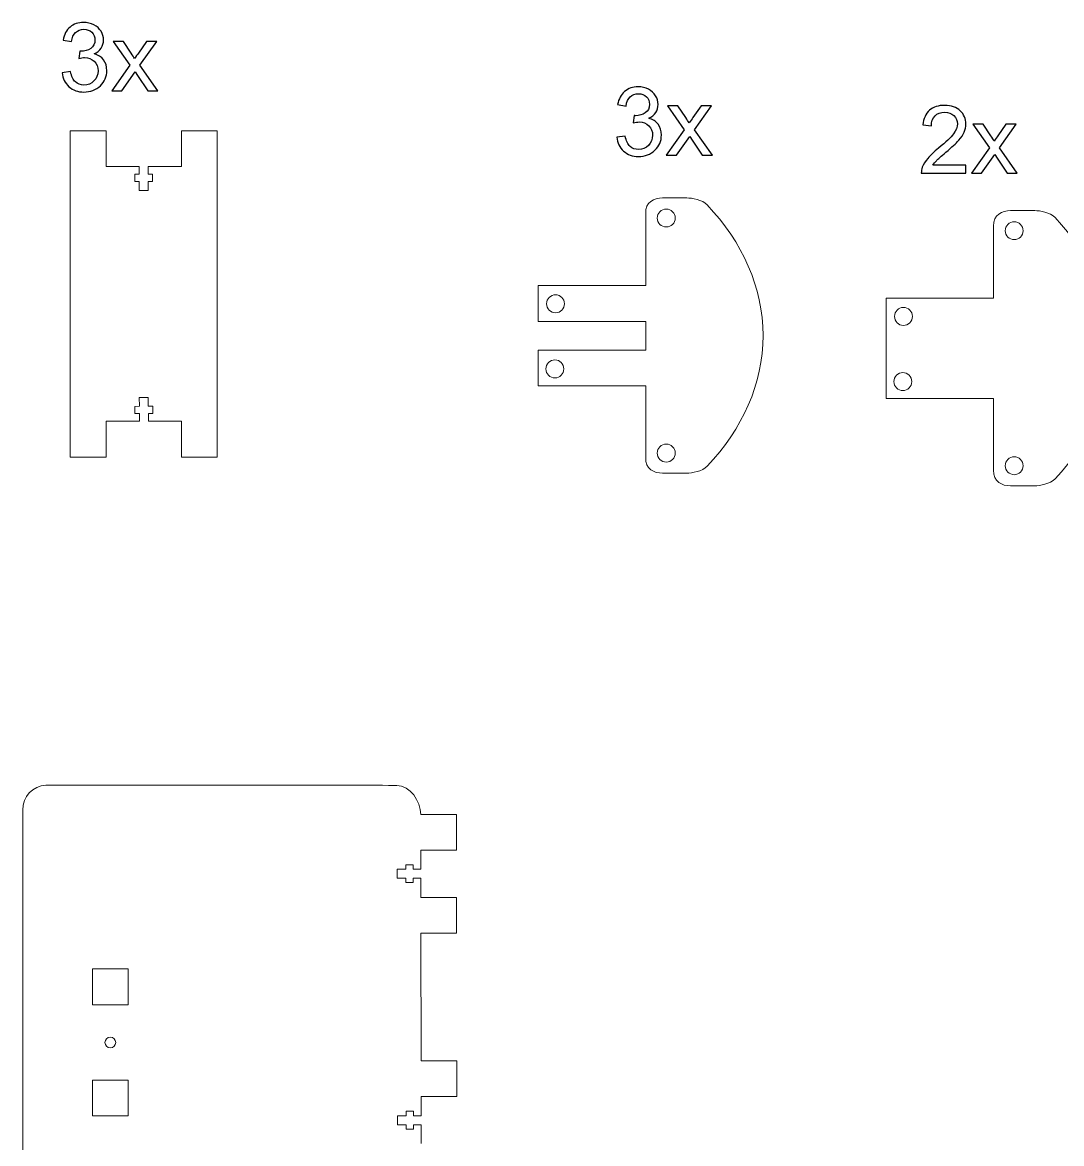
# Model space of a CAD drawing. Header units: millimetres. Extents: x -705 to 1599, y 243 to 1786.
# Drawn here: x -433.2 to -143.3, y 569.9 to 882.6 of the extents above; entities that cross this region are included whole.
import ezdxf

# ---------------------------------------------------------------- set-up
doc = ezdxf.new("R2010")
doc.units = ezdxf.units.MM
doc.header["$MEASUREMENT"] = 0
doc.layers.add('Camada 1', color=7, linetype='Continuous')

msp = doc.modelspace()

# ---------------------------------------------------------------- linework, layer by layer
at = {"layer": 'Camada 1', "color": 250}
for points, knots in [([(-422.1304, 868.5149), (-422.1304, 868.5149), (-419.7933, 868.8336), (-419.7933, 868.8336), (-419.7933, 868.8336), (-419.5233, 867.5057), (-419.0718, 866.5496), (-418.43, 865.9653), (-418.43, 865.9653), (-417.7882, 865.3811), (-417.0003, 865.0889), (-416.0663, 865.0889), (-416.0663, 865.0889), (-414.9597, 865.0889), (-414.0258, 865.4696), (-413.2733, 866.2309), (-413.2733, 866.2309), (-412.5208, 866.9922), (-412.1446, 867.9351), (-412.1446, 869.0593), (-412.1446, 869.0593), (-412.1446, 870.1305), (-412.4943, 871.0158), (-413.1981, 871.7151), (-413.1981, 871.7151), (-413.8974, 872.4101), (-414.7871, 872.7597), (-415.8716, 872.7597), (-415.8716, 872.7597), (-416.3142, 872.7597), (-416.8631, 872.6712), (-417.5226, 872.4986), (-417.5226, 872.4986), (-417.5226, 872.4986), (-417.2614, 874.5435), (-417.2614, 874.5435), (-417.2614, 874.5435), (-417.1065, 874.5258), (-416.9781, 874.517), (-416.8852, 874.517), (-416.8852, 874.517), (-415.8848, 874.517), (-414.9907, 874.7781), (-414.1896, 875.296), (-414.1896, 875.296), (-413.3928, 875.8139), (-412.9945, 876.6106), (-412.9945, 877.6862), (-412.9945, 877.6862), (-412.9945, 878.5405), (-413.2866, 879.2487), (-413.8664, 879.8109), (-413.8664, 879.8109), (-414.4463, 880.373), (-415.1943, 880.6519), (-416.1106, 880.6519), (-416.1106, 880.6519), (-417.0224, 880.6519), (-417.7793, 880.3642), (-418.3857, 879.7887), (-418.3857, 879.7887), (-418.9921, 879.2133), (-419.3816, 878.3502), (-419.5543, 877.1993), (-419.5543, 877.1993), (-419.5543, 877.1993), (-421.8913, 877.6243), (-421.8913, 877.6243), (-421.8913, 877.6243), (-421.6036, 879.1912), (-420.9574, 880.4084), (-419.9438, 881.2715), (-419.9438, 881.2715), (-418.9346, 882.1347), (-417.6731, 882.564), (-416.1681, 882.564), (-416.1681, 882.564), (-415.1324, 882.564), (-414.1763, 882.3427), (-413.3043, 881.8957), (-413.3043, 881.8957), (-412.4279, 881.453), (-411.7595, 880.8466), (-411.2992, 880.0809), (-411.2992, 880.0809), (-410.8344, 879.3107), (-410.6042, 878.4962), (-410.6042, 877.6331), (-410.6042, 877.6331), (-410.6042, 876.8142), (-410.8256, 876.0706), (-411.2638, 875.3978), (-411.2638, 875.3978), (-411.7064, 874.725), (-412.3615, 874.1894), (-413.2246, 873.7911), (-413.2246, 873.7911), (-412.1003, 873.5343), (-411.2284, 872.9943), (-410.6042, 872.1755), (-410.6042, 872.1755), (-409.9846, 871.361), (-409.6747, 870.3341), (-409.6747, 869.108), (-409.6747, 869.108), (-409.6747, 867.4482), (-410.2811, 866.0362), (-411.4895, 864.8809), (-411.4895, 864.8809), (-412.7023, 863.7256), (-414.2338, 863.1502), (-416.084, 863.1502), (-416.084, 863.1502), (-417.7527, 863.1502), (-419.1382, 863.6504), (-420.2403, 864.6463), (-420.2403, 864.6463), (-421.3469, 865.6422), (-421.9754, 866.9303), (-422.1304, 868.5149)], [0, 0, 0, 0, 0.03225806, 0.03225806, 0.03225806, 0.03225806, 0.06451613, 0.06451613, 0.06451613, 0.06451613, 0.09677419, 0.09677419, 0.09677419, 0.09677419, 0.12903226, 0.12903226, 0.12903226, 0.12903226, 0.16129032, 0.16129032, 0.16129032, 0.16129032, 0.19354839, 0.19354839, 0.19354839, 0.19354839, 0.22580645, 0.22580645, 0.22580645, 0.22580645, 0.25806452, 0.25806452, 0.25806452, 0.25806452, 0.29032258, 0.29032258, 0.29032258, 0.29032258, 0.32258065, 0.32258065, 0.32258065, 0.32258065, 0.35483871, 0.35483871, 0.35483871, 0.35483871, 0.38709677, 0.38709677, 0.38709677, 0.38709677, 0.41935484, 0.41935484, 0.41935484, 0.41935484, 0.4516129, 0.4516129, 0.4516129, 0.4516129, 0.48387097, 0.48387097, 0.48387097, 0.48387097, 0.51612903, 0.51612903, 0.51612903, 0.51612903, 0.5483871, 0.5483871, 0.5483871, 0.5483871, 0.58064516, 0.58064516, 0.58064516, 0.58064516, 0.61290323, 0.61290323, 0.61290323, 0.61290323, 0.64516129, 0.64516129, 0.64516129, 0.64516129, 0.67741935, 0.67741935, 0.67741935, 0.67741935, 0.70967742, 0.70967742, 0.70967742, 0.70967742, 0.74193548, 0.74193548, 0.74193548, 0.74193548, 0.77419355, 0.77419355, 0.77419355, 0.77419355, 0.80645161, 0.80645161, 0.80645161, 0.80645161, 0.83870968, 0.83870968, 0.83870968, 0.83870968, 0.87096774, 0.87096774, 0.87096774, 0.87096774, 0.90322581, 0.90322581, 0.90322581, 0.90322581, 0.93548387, 0.93548387, 0.93548387, 0.93548387, 1, 1, 1, 1]), ([(-408.3159, 863.4689), (-408.3159, 863.4689), (-403.2831, 870.6085), (-403.2831, 870.6085), (-403.2831, 870.6085), (-403.2831, 870.6085), (-407.944, 877.2525), (-407.944, 877.2525), (-407.944, 877.2525), (-407.944, 877.2525), (-405.0714, 877.2525), (-405.0714, 877.2525), (-405.0714, 877.2525), (-405.0714, 877.2525), (-402.8936, 873.9991), (-402.8936, 873.9991), (-402.8936, 873.9991), (-402.4908, 873.3883), (-402.1721, 872.8925), (-401.9464, 872.503), (-401.9464, 872.503), (-401.5524, 873.0563), (-401.2028, 873.5565), (-400.8885, 874.0035), (-400.8885, 874.0035), (-400.8885, 874.0035), (-398.5957, 877.2525), (-398.5957, 877.2525), (-398.5957, 877.2525), (-398.5957, 877.2525), (-395.7407, 877.2525), (-395.7407, 877.2525), (-395.7407, 877.2525), (-395.7407, 877.2525), (-400.4282, 870.6085), (-400.4282, 870.6085), (-400.4282, 870.6085), (-400.4282, 870.6085), (-395.4353, 863.4689), (-395.4353, 863.4689), (-395.4353, 863.4689), (-395.4353, 863.4689), (-398.277, 863.4689), (-398.277, 863.4689), (-398.277, 863.4689), (-398.277, 863.4689), (-401.1275, 867.7182), (-401.1275, 867.7182), (-401.1275, 867.7182), (-401.1275, 867.7182), (-401.7782, 868.7406), (-401.7782, 868.7406), (-401.7782, 868.7406), (-401.7782, 868.7406), (-405.4609, 863.4689), (-405.4609, 863.4689), (-405.4609, 863.4689), (-405.4609, 863.4689), (-408.3159, 863.4689), (-408.3159, 863.4689)], [0, 0, 0, 0, 0.0625, 0.0625, 0.0625, 0.0625, 0.125, 0.125, 0.125, 0.125, 0.1875, 0.1875, 0.1875, 0.1875, 0.25, 0.25, 0.25, 0.25, 0.3125, 0.3125, 0.3125, 0.3125, 0.375, 0.375, 0.375, 0.375, 0.4375, 0.4375, 0.4375, 0.4375, 0.5, 0.5, 0.5, 0.5, 0.5625, 0.5625, 0.5625, 0.5625, 0.625, 0.625, 0.625, 0.625, 0.6875, 0.6875, 0.6875, 0.6875, 0.75, 0.75, 0.75, 0.75, 0.8125, 0.8125, 0.8125, 0.8125, 0.875, 0.875, 0.875, 0.875, 1, 1, 1, 1]), ([(-267.3825, 850.5519), (-267.3825, 850.5519), (-265.0454, 850.8706), (-265.0454, 850.8706), (-265.0454, 850.8706), (-264.7754, 849.5427), (-264.3239, 848.5866), (-263.6821, 848.0023), (-263.6821, 848.0023), (-263.0403, 847.4181), (-262.2524, 847.1259), (-261.3184, 847.1259), (-261.3184, 847.1259), (-260.2118, 847.1259), (-259.2779, 847.5066), (-258.5254, 848.2679), (-258.5254, 848.2679), (-257.7729, 849.0292), (-257.3967, 849.9721), (-257.3967, 851.0963), (-257.3967, 851.0963), (-257.3967, 852.1675), (-257.7464, 853.0528), (-258.4502, 853.7521), (-258.4502, 853.7521), (-259.1495, 854.4471), (-260.0392, 854.7967), (-261.1237, 854.7967), (-261.1237, 854.7967), (-261.5663, 854.7967), (-262.1152, 854.7082), (-262.7747, 854.5356), (-262.7747, 854.5356), (-262.7747, 854.5356), (-262.5135, 856.5805), (-262.5135, 856.5805), (-262.5135, 856.5805), (-262.3586, 856.5628), (-262.2302, 856.554), (-262.1373, 856.554), (-262.1373, 856.554), (-261.1369, 856.554), (-260.2428, 856.8151), (-259.4417, 857.333), (-259.4417, 857.333), (-258.6449, 857.8509), (-258.2466, 858.6476), (-258.2466, 859.7232), (-258.2466, 859.7232), (-258.2466, 860.5775), (-258.5387, 861.2857), (-259.1185, 861.8479), (-259.1185, 861.8479), (-259.6984, 862.41), (-260.4464, 862.6889), (-261.3627, 862.6889), (-261.3627, 862.6889), (-262.2745, 862.6889), (-263.0314, 862.4012), (-263.6378, 861.8257), (-263.6378, 861.8257), (-264.2442, 861.2503), (-264.6337, 860.3872), (-264.8064, 859.2363), (-264.8064, 859.2363), (-264.8064, 859.2363), (-267.1434, 859.6613), (-267.1434, 859.6613), (-267.1434, 859.6613), (-266.8557, 861.2282), (-266.2095, 862.4454), (-265.1959, 863.3085), (-265.1959, 863.3085), (-264.1867, 864.1717), (-262.9252, 864.601), (-261.4202, 864.601), (-261.4202, 864.601), (-260.3845, 864.601), (-259.4284, 864.3797), (-258.5564, 863.9327), (-258.5564, 863.9327), (-257.68, 863.49), (-257.0116, 862.8836), (-256.5513, 862.1179), (-256.5513, 862.1179), (-256.0865, 861.3477), (-255.8563, 860.5332), (-255.8563, 859.6701), (-255.8563, 859.6701), (-255.8563, 858.8512), (-256.0777, 858.1076), (-256.5159, 857.4348), (-256.5159, 857.4348), (-256.9585, 856.762), (-257.6136, 856.2264), (-258.4767, 855.8281), (-258.4767, 855.8281), (-257.3524, 855.5713), (-256.4805, 855.0313), (-255.8563, 854.2125), (-255.8563, 854.2125), (-255.2367, 853.398), (-254.9268, 852.3711), (-254.9268, 851.145), (-254.9268, 851.145), (-254.9268, 849.4852), (-255.5332, 848.0732), (-256.7416, 846.9179), (-256.7416, 846.9179), (-257.9544, 845.7626), (-259.4859, 845.1872), (-261.3361, 845.1872), (-261.3361, 845.1872), (-263.0048, 845.1872), (-264.3903, 845.6874), (-265.4924, 846.6833), (-265.4924, 846.6833), (-266.599, 847.6792), (-267.2275, 848.9673), (-267.3825, 850.5519)], [0, 0, 0, 0, 0.03225806, 0.03225806, 0.03225806, 0.03225806, 0.06451613, 0.06451613, 0.06451613, 0.06451613, 0.09677419, 0.09677419, 0.09677419, 0.09677419, 0.12903226, 0.12903226, 0.12903226, 0.12903226, 0.16129032, 0.16129032, 0.16129032, 0.16129032, 0.19354839, 0.19354839, 0.19354839, 0.19354839, 0.22580645, 0.22580645, 0.22580645, 0.22580645, 0.25806452, 0.25806452, 0.25806452, 0.25806452, 0.29032258, 0.29032258, 0.29032258, 0.29032258, 0.32258065, 0.32258065, 0.32258065, 0.32258065, 0.35483871, 0.35483871, 0.35483871, 0.35483871, 0.38709677, 0.38709677, 0.38709677, 0.38709677, 0.41935484, 0.41935484, 0.41935484, 0.41935484, 0.4516129, 0.4516129, 0.4516129, 0.4516129, 0.48387097, 0.48387097, 0.48387097, 0.48387097, 0.51612903, 0.51612903, 0.51612903, 0.51612903, 0.5483871, 0.5483871, 0.5483871, 0.5483871, 0.58064516, 0.58064516, 0.58064516, 0.58064516, 0.61290323, 0.61290323, 0.61290323, 0.61290323, 0.64516129, 0.64516129, 0.64516129, 0.64516129, 0.67741935, 0.67741935, 0.67741935, 0.67741935, 0.70967742, 0.70967742, 0.70967742, 0.70967742, 0.74193548, 0.74193548, 0.74193548, 0.74193548, 0.77419355, 0.77419355, 0.77419355, 0.77419355, 0.80645161, 0.80645161, 0.80645161, 0.80645161, 0.83870968, 0.83870968, 0.83870968, 0.83870968, 0.87096774, 0.87096774, 0.87096774, 0.87096774, 0.90322581, 0.90322581, 0.90322581, 0.90322581, 0.93548387, 0.93548387, 0.93548387, 0.93548387, 1, 1, 1, 1]), ([(-253.568, 845.5059), (-253.568, 845.5059), (-248.5352, 852.6455), (-248.5352, 852.6455), (-248.5352, 852.6455), (-248.5352, 852.6455), (-253.1961, 859.2895), (-253.1961, 859.2895), (-253.1961, 859.2895), (-253.1961, 859.2895), (-250.3235, 859.2895), (-250.3235, 859.2895), (-250.3235, 859.2895), (-250.3235, 859.2895), (-248.1457, 856.0361), (-248.1457, 856.0361), (-248.1457, 856.0361), (-247.7429, 855.4253), (-247.4242, 854.9295), (-247.1985, 854.54), (-247.1985, 854.54), (-246.8045, 855.0933), (-246.4549, 855.5935), (-246.1406, 856.0405), (-246.1406, 856.0405), (-246.1406, 856.0405), (-243.8478, 859.2895), (-243.8478, 859.2895), (-243.8478, 859.2895), (-243.8478, 859.2895), (-240.9928, 859.2895), (-240.9928, 859.2895), (-240.9928, 859.2895), (-240.9928, 859.2895), (-245.6803, 852.6455), (-245.6803, 852.6455), (-245.6803, 852.6455), (-245.6803, 852.6455), (-240.6874, 845.5059), (-240.6874, 845.5059), (-240.6874, 845.5059), (-240.6874, 845.5059), (-243.5291, 845.5059), (-243.5291, 845.5059), (-243.5291, 845.5059), (-243.5291, 845.5059), (-246.3796, 849.7552), (-246.3796, 849.7552), (-246.3796, 849.7552), (-246.3796, 849.7552), (-247.0303, 850.7776), (-247.0303, 850.7776), (-247.0303, 850.7776), (-247.0303, 850.7776), (-250.713, 845.5059), (-250.713, 845.5059), (-250.713, 845.5059), (-250.713, 845.5059), (-253.568, 845.5059), (-253.568, 845.5059)], [0, 0, 0, 0, 0.0625, 0.0625, 0.0625, 0.0625, 0.125, 0.125, 0.125, 0.125, 0.1875, 0.1875, 0.1875, 0.1875, 0.25, 0.25, 0.25, 0.25, 0.3125, 0.3125, 0.3125, 0.3125, 0.375, 0.375, 0.375, 0.375, 0.4375, 0.4375, 0.4375, 0.4375, 0.5, 0.5, 0.5, 0.5, 0.5625, 0.5625, 0.5625, 0.5625, 0.625, 0.625, 0.625, 0.625, 0.6875, 0.6875, 0.6875, 0.6875, 0.75, 0.75, 0.75, 0.75, 0.8125, 0.8125, 0.8125, 0.8125, 0.875, 0.875, 0.875, 0.875, 1, 1, 1, 1]), ([(-169.9481, 842.7538), (-169.9481, 842.7538), (-169.9481, 840.5465), (-169.9481, 840.5465), (-169.9481, 840.5465), (-169.9481, 840.5465), (-182.4035, 840.5465), (-182.4035, 840.5465), (-182.4035, 840.5465), (-182.421, 841.1027), (-182.329, 841.637), (-182.1319, 842.1538), (-182.1319, 842.1538), (-181.8122, 842.999), (-181.2998, 843.8355), (-180.5947, 844.6545), (-180.5947, 844.6545), (-179.8896, 845.4735), (-178.8823, 846.4195), (-177.5728, 847.4924), (-177.5728, 847.4924), (-175.5364, 849.1698), (-174.1524, 850.4968), (-173.4298, 851.4778), (-173.4298, 851.4778), (-172.7028, 852.4588), (-172.3393, 853.3873), (-172.3393, 854.2632), (-172.3393, 854.2632), (-172.3393, 855.1785), (-172.6678, 855.9493), (-173.3247, 856.58), (-173.3247, 856.58), (-173.9816, 857.2062), (-174.84, 857.5216), (-175.8955, 857.5216), (-175.8955, 857.5216), (-177.0123, 857.5216), (-177.9057, 857.1887), (-178.5757, 856.523), (-178.5757, 856.523), (-179.2458, 855.8617), (-179.583, 854.942), (-179.5918, 853.7639), (-179.5918, 853.7639), (-179.5918, 853.7639), (-181.9567, 854.0004), (-181.9567, 854.0004), (-181.9567, 854.0004), (-181.7947, 855.7698), (-181.1816, 857.1187), (-180.1217, 858.0471), (-180.1217, 858.0471), (-179.0575, 858.9756), (-177.6341, 859.4398), (-175.8429, 859.4398), (-175.8429, 859.4398), (-174.0386, 859.4398), (-172.6064, 858.9405), (-171.5554, 857.9376), (-171.5554, 857.9376), (-170.4999, 856.9347), (-169.9743, 855.6909), (-169.9743, 854.2106), (-169.9743, 854.2106), (-169.9743, 853.4574), (-170.1276, 852.7172), (-170.4386, 851.9902), (-170.4386, 851.9902), (-170.7451, 851.2588), (-171.2575, 850.4924), (-171.9714, 849.6866), (-171.9714, 849.6866), (-172.6897, 848.8851), (-173.8765, 847.7771), (-175.532, 846.3757), (-175.532, 846.3757), (-176.9203, 845.2107), (-177.8137, 844.4224), (-178.2079, 844.0063), (-178.2079, 844.0063), (-178.602, 843.5903), (-178.9261, 843.1742), (-179.1845, 842.7538), (-179.1845, 842.7538), (-179.1845, 842.7538), (-169.9481, 842.7538), (-169.9481, 842.7538)], [0, 0, 0, 0, 0.04347826, 0.04347826, 0.04347826, 0.04347826, 0.08695652, 0.08695652, 0.08695652, 0.08695652, 0.13043478, 0.13043478, 0.13043478, 0.13043478, 0.17391304, 0.17391304, 0.17391304, 0.17391304, 0.2173913, 0.2173913, 0.2173913, 0.2173913, 0.26086957, 0.26086957, 0.26086957, 0.26086957, 0.30434783, 0.30434783, 0.30434783, 0.30434783, 0.34782609, 0.34782609, 0.34782609, 0.34782609, 0.39130435, 0.39130435, 0.39130435, 0.39130435, 0.43478261, 0.43478261, 0.43478261, 0.43478261, 0.47826087, 0.47826087, 0.47826087, 0.47826087, 0.52173913, 0.52173913, 0.52173913, 0.52173913, 0.56521739, 0.56521739, 0.56521739, 0.56521739, 0.60869565, 0.60869565, 0.60869565, 0.60869565, 0.65217391, 0.65217391, 0.65217391, 0.65217391, 0.69565217, 0.69565217, 0.69565217, 0.69565217, 0.73913043, 0.73913043, 0.73913043, 0.73913043, 0.7826087, 0.7826087, 0.7826087, 0.7826087, 0.82608696, 0.82608696, 0.82608696, 0.82608696, 0.86956522, 0.86956522, 0.86956522, 0.86956522, 0.91304348, 0.91304348, 0.91304348, 0.91304348, 1, 1, 1, 1]), ([(-168.3933, 840.5465), (-168.3933, 840.5465), (-163.4138, 847.6107), (-163.4138, 847.6107), (-163.4138, 847.6107), (-163.4138, 847.6107), (-168.0255, 854.1844), (-168.0255, 854.1844), (-168.0255, 854.1844), (-168.0255, 854.1844), (-165.1831, 854.1844), (-165.1831, 854.1844), (-165.1831, 854.1844), (-165.1831, 854.1844), (-163.0284, 850.9654), (-163.0284, 850.9654), (-163.0284, 850.9654), (-162.6299, 850.361), (-162.3145, 849.8705), (-162.0912, 849.4851), (-162.0912, 849.4851), (-161.7014, 850.0326), (-161.3554, 850.5275), (-161.0445, 850.9698), (-161.0445, 850.9698), (-161.0445, 850.9698), (-158.7759, 854.1844), (-158.7759, 854.1844), (-158.7759, 854.1844), (-158.7759, 854.1844), (-155.9511, 854.1844), (-155.9511, 854.1844), (-155.9511, 854.1844), (-155.9511, 854.1844), (-160.589, 847.6107), (-160.589, 847.6107), (-160.589, 847.6107), (-160.589, 847.6107), (-155.6489, 840.5465), (-155.6489, 840.5465), (-155.6489, 840.5465), (-155.6489, 840.5465), (-158.4606, 840.5465), (-158.4606, 840.5465), (-158.4606, 840.5465), (-158.4606, 840.5465), (-161.281, 844.7509), (-161.281, 844.7509), (-161.281, 844.7509), (-161.281, 844.7509), (-161.9248, 845.7625), (-161.9248, 845.7625), (-161.9248, 845.7625), (-161.9248, 845.7625), (-165.5685, 840.5465), (-165.5685, 840.5465), (-165.5685, 840.5465), (-165.5685, 840.5465), (-168.3933, 840.5465), (-168.3933, 840.5465)], [0, 0, 0, 0, 0.0625, 0.0625, 0.0625, 0.0625, 0.125, 0.125, 0.125, 0.125, 0.1875, 0.1875, 0.1875, 0.1875, 0.25, 0.25, 0.25, 0.25, 0.3125, 0.3125, 0.3125, 0.3125, 0.375, 0.375, 0.375, 0.375, 0.4375, 0.4375, 0.4375, 0.4375, 0.5, 0.5, 0.5, 0.5, 0.5625, 0.5625, 0.5625, 0.5625, 0.625, 0.625, 0.625, 0.625, 0.6875, 0.6875, 0.6875, 0.6875, 0.75, 0.75, 0.75, 0.75, 0.8125, 0.8125, 0.8125, 0.8125, 0.875, 0.875, 0.875, 0.875, 1, 1, 1, 1])]:
    msp.add_open_spline(points, degree=3, knots=knots, dxfattribs=at)
at = {"layer": 'Camada 1', "color": 250, "lineweight": 20}
for points, knots in [([(-419.8769, 771.3552), (-419.8769, 771.3552), (-419.8769, 842.3552), (-419.8769, 842.3552), (-419.8769, 842.3552), (-419.8769, 842.3552), (-419.8769, 852.3552), (-419.8769, 852.3552), (-419.8769, 852.3552), (-419.8769, 852.3552), (-409.8769, 852.3552), (-409.8769, 852.3552), (-409.8769, 852.3552), (-409.8769, 852.3552), (-409.8769, 842.3552), (-409.8769, 842.3552), (-409.8769, 842.3552), (-409.8769, 842.3552), (-400.629, 842.3552), (-400.629, 842.3552)], [0, 0, 0, 0, 0.16666667, 0.16666667, 0.16666667, 0.16666667, 0.33333333, 0.33333333, 0.33333333, 0.33333333, 0.5, 0.5, 0.5, 0.5, 0.66666667, 0.66666667, 0.66666667, 0.66666667, 1, 1, 1, 1]), ([(-398.129, 842.3552), (-398.129, 842.3552), (-388.8811, 842.3552), (-388.8811, 842.3552), (-388.8811, 842.3552), (-388.8811, 842.3552), (-388.8811, 852.3552), (-388.8811, 852.3552), (-388.8811, 852.3552), (-388.8811, 852.3552), (-378.8811, 852.3552), (-378.8811, 852.3552), (-378.8811, 852.3552), (-378.8811, 852.3552), (-378.8811, 842.3552), (-378.8811, 842.3552), (-378.8811, 842.3552), (-378.8811, 842.3552), (-378.8811, 771.3552), (-378.8811, 771.3552)], [0, 0, 0, 0, 0.16666667, 0.16666667, 0.16666667, 0.16666667, 0.33333333, 0.33333333, 0.33333333, 0.33333333, 0.5, 0.5, 0.5, 0.5, 0.66666667, 0.66666667, 0.66666667, 0.66666667, 1, 1, 1, 1]), ([(-398.129, 842.3552), (-398.129, 842.3552), (-398.129, 840.2052), (-398.129, 840.2052), (-398.129, 840.2052), (-398.129, 840.2052), (-396.904, 840.2052), (-396.904, 840.2052), (-396.904, 840.2052), (-396.904, 840.2052), (-396.904, 838.2052), (-396.904, 838.2052), (-396.904, 838.2052), (-396.904, 838.2052), (-398.129, 838.2052), (-398.129, 838.2052), (-398.129, 838.2052), (-398.129, 838.2052), (-398.129, 835.7231), (-398.129, 835.7231), (-398.129, 835.7231), (-398.129, 835.7231), (-400.629, 835.7231), (-400.629, 835.7231), (-400.629, 835.7231), (-400.629, 835.7231), (-400.629, 838.2052), (-400.629, 838.2052), (-400.629, 838.2052), (-400.629, 838.2052), (-401.854, 838.2052), (-401.854, 838.2052), (-401.854, 838.2052), (-401.854, 838.2052), (-401.854, 840.2052), (-401.854, 840.2052), (-401.854, 840.2052), (-401.854, 840.2052), (-400.629, 840.2052), (-400.629, 840.2052), (-400.629, 840.2052), (-400.629, 840.2052), (-400.629, 842.3552), (-400.629, 842.3552)], [0, 0, 0, 0, 0.08333333, 0.08333333, 0.08333333, 0.08333333, 0.16666667, 0.16666667, 0.16666667, 0.16666667, 0.25, 0.25, 0.25, 0.25, 0.33333333, 0.33333333, 0.33333333, 0.33333333, 0.41666667, 0.41666667, 0.41666667, 0.41666667, 0.5, 0.5, 0.5, 0.5, 0.58333333, 0.58333333, 0.58333333, 0.58333333, 0.66666667, 0.66666667, 0.66666667, 0.66666667, 0.75, 0.75, 0.75, 0.75, 0.83333333, 0.83333333, 0.83333333, 0.83333333, 1, 1, 1, 1]), ([(-242.1409, 831.66), (-232.3746, 821.2588), (-226.5685, 808.7585), (-226.5499, 795.2323), (-226.5499, 795.2323), (-226.5685, 781.7061), (-232.3746, 769.2058), (-242.1409, 758.8046), (-242.1409, 758.8046), (-243.5021, 757.3549), (-246.5026, 756.8416), (-247.7914, 756.8678), (-247.7914, 756.8678), (-247.7914, 756.8678), (-254.5824, 756.8678), (-254.5824, 756.8678), (-254.5824, 756.8678), (-256.9812, 756.8384), (-259.429, 757.9838), (-259.3098, 761.2335), (-259.3098, 761.2335), (-259.3098, 761.2335), (-259.3098, 781.1705), (-259.3098, 781.1705), (-259.3098, 781.1705), (-259.3098, 781.1705), (-289.3267, 781.1705), (-289.3267, 781.1705), (-289.3267, 781.1705), (-289.3267, 781.1705), (-289.3267, 791.1705), (-289.3267, 791.1705), (-289.3267, 791.1705), (-289.3267, 791.1705), (-259.3098, 791.1705), (-259.3098, 791.1705), (-259.3098, 791.1705), (-259.3098, 791.1705), (-259.3098, 795.2323), (-259.3098, 795.2323), (-259.3098, 795.2323), (-259.3098, 795.2323), (-259.3098, 799.1623), (-259.3098, 799.1623), (-259.3098, 799.1623), (-259.3098, 799.1623), (-289.3267, 799.1623), (-289.3267, 799.1623), (-289.3267, 799.1623), (-289.3267, 799.1623), (-289.3267, 809.1623), (-289.3267, 809.1623), (-289.3267, 809.1623), (-289.3267, 809.1623), (-259.3098, 809.1623), (-259.3098, 809.1623), (-259.3098, 809.1623), (-259.3098, 809.1623), (-259.3098, 829.2311), (-259.3098, 829.2311), (-259.3098, 829.2311), (-259.429, 832.4808), (-256.9812, 833.6262), (-254.5824, 833.5968), (-254.5824, 833.5968), (-254.5824, 833.5968), (-247.7914, 833.5968), (-247.7914, 833.5968), (-247.7914, 833.5968), (-246.5026, 833.623), (-243.5021, 833.1097), (-242.1409, 831.66)], [0, 0, 0, 0, 0.05263158, 0.05263158, 0.05263158, 0.05263158, 0.10526316, 0.10526316, 0.10526316, 0.10526316, 0.15789474, 0.15789474, 0.15789474, 0.15789474, 0.21052632, 0.21052632, 0.21052632, 0.21052632, 0.26315789, 0.26315789, 0.26315789, 0.26315789, 0.31578947, 0.31578947, 0.31578947, 0.31578947, 0.36842105, 0.36842105, 0.36842105, 0.36842105, 0.42105263, 0.42105263, 0.42105263, 0.42105263, 0.47368421, 0.47368421, 0.47368421, 0.47368421, 0.52631579, 0.52631579, 0.52631579, 0.52631579, 0.57894737, 0.57894737, 0.57894737, 0.57894737, 0.63157895, 0.63157895, 0.63157895, 0.63157895, 0.68421053, 0.68421053, 0.68421053, 0.68421053, 0.73684211, 0.73684211, 0.73684211, 0.73684211, 0.78947368, 0.78947368, 0.78947368, 0.78947368, 0.84210526, 0.84210526, 0.84210526, 0.84210526, 0.89473684, 0.89473684, 0.89473684, 0.89473684, 1, 1, 1, 1]), ([(-253.5824, 830.5107), (-252.2017, 830.5107), (-251.0824, 829.3914), (-251.0824, 828.0107), (-251.0824, 828.0107), (-251.0824, 826.63), (-252.2017, 825.5107), (-253.5824, 825.5107), (-253.5824, 825.5107), (-254.9631, 825.5107), (-256.0824, 826.63), (-256.0824, 828.0107), (-256.0824, 828.0107), (-256.0824, 829.3914), (-254.9631, 830.5107), (-253.5824, 830.5107)], [0, 0, 0, 0, 0.2, 0.2, 0.2, 0.2, 0.4, 0.4, 0.4, 0.4, 0.6, 0.6, 0.6, 0.6, 1, 1, 1, 1]), ([(-145.0505, 828.1307), (-135.2842, 817.7295), (-129.4781, 805.2292), (-129.4595, 791.703), (-129.4595, 791.703), (-129.4781, 778.1768), (-135.2842, 765.6765), (-145.0505, 755.2753), (-145.0505, 755.2753), (-146.4117, 753.8256), (-149.4122, 753.3123), (-150.701, 753.3385), (-150.701, 753.3385), (-150.701, 753.3385), (-157.492, 753.3385), (-157.492, 753.3385), (-157.492, 753.3385), (-159.8908, 753.3091), (-162.3386, 754.4545), (-162.2194, 757.7042), (-162.2194, 757.7042), (-162.2194, 757.7042), (-162.2194, 777.6412), (-162.2194, 777.6412), (-162.2194, 777.6412), (-162.2194, 777.6412), (-192.2363, 777.6412), (-192.2363, 777.6412), (-192.2363, 777.6412), (-192.2363, 777.6412), (-192.2363, 795.633), (-192.2363, 795.633), (-192.2363, 795.633), (-192.2363, 795.633), (-192.2363, 800.633), (-192.2363, 800.633), (-192.2363, 800.633), (-192.2363, 800.633), (-192.2363, 805.633), (-192.2363, 805.633), (-192.2363, 805.633), (-192.2363, 805.633), (-162.2194, 805.633), (-162.2194, 805.633), (-162.2194, 805.633), (-162.2194, 805.633), (-162.2194, 825.7018), (-162.2194, 825.7018), (-162.2194, 825.7018), (-162.3386, 828.9515), (-159.8908, 830.0969), (-157.492, 830.0675), (-157.492, 830.0675), (-157.492, 830.0675), (-150.701, 830.0675), (-150.701, 830.0675), (-150.701, 830.0675), (-149.4122, 830.0937), (-146.4117, 829.5804), (-145.0505, 828.1307)], [0, 0, 0, 0, 0.0625, 0.0625, 0.0625, 0.0625, 0.125, 0.125, 0.125, 0.125, 0.1875, 0.1875, 0.1875, 0.1875, 0.25, 0.25, 0.25, 0.25, 0.3125, 0.3125, 0.3125, 0.3125, 0.375, 0.375, 0.375, 0.375, 0.4375, 0.4375, 0.4375, 0.4375, 0.5, 0.5, 0.5, 0.5, 0.5625, 0.5625, 0.5625, 0.5625, 0.625, 0.625, 0.625, 0.625, 0.6875, 0.6875, 0.6875, 0.6875, 0.75, 0.75, 0.75, 0.75, 0.8125, 0.8125, 0.8125, 0.8125, 0.875, 0.875, 0.875, 0.875, 1, 1, 1, 1]), ([(-156.492, 826.9814), (-155.1113, 826.9814), (-153.992, 825.8621), (-153.992, 824.4814), (-153.992, 824.4814), (-153.992, 823.1007), (-155.1113, 821.9814), (-156.492, 821.9814), (-156.492, 821.9814), (-157.8727, 821.9814), (-158.992, 823.1007), (-158.992, 824.4814), (-158.992, 824.4814), (-158.992, 825.8621), (-157.8727, 826.9814), (-156.492, 826.9814)], [0, 0, 0, 0, 0.2, 0.2, 0.2, 0.2, 0.4, 0.4, 0.4, 0.4, 0.6, 0.6, 0.6, 0.6, 1, 1, 1, 1]), ([(-284.4804, 806.5957), (-283.0997, 806.5957), (-281.9804, 805.4764), (-281.9804, 804.0957), (-281.9804, 804.0957), (-281.9804, 802.715), (-283.0997, 801.5957), (-284.4804, 801.5957), (-284.4804, 801.5957), (-285.8611, 801.5957), (-286.9804, 802.715), (-286.9804, 804.0957), (-286.9804, 804.0957), (-286.9804, 805.4764), (-285.8611, 806.5957), (-284.4804, 806.5957)], [0, 0, 0, 0, 0.2, 0.2, 0.2, 0.2, 0.4, 0.4, 0.4, 0.4, 0.6, 0.6, 0.6, 0.6, 1, 1, 1, 1]), ([(-187.39, 803.0664), (-186.0093, 803.0664), (-184.89, 801.9471), (-184.89, 800.5664), (-184.89, 800.5664), (-184.89, 799.1857), (-186.0093, 798.0664), (-187.39, 798.0664), (-187.39, 798.0664), (-188.7707, 798.0664), (-189.89, 799.1857), (-189.89, 800.5664), (-189.89, 800.5664), (-189.89, 801.9471), (-188.7707, 803.0664), (-187.39, 803.0664)], [0, 0, 0, 0, 0.2, 0.2, 0.2, 0.2, 0.4, 0.4, 0.4, 0.4, 0.6, 0.6, 0.6, 0.6, 1, 1, 1, 1]), ([(-284.6568, 788.4276), (-283.2761, 788.4276), (-282.1568, 787.3083), (-282.1568, 785.9276), (-282.1568, 785.9276), (-282.1568, 784.5469), (-283.2761, 783.4276), (-284.6568, 783.4276), (-284.6568, 783.4276), (-286.0375, 783.4276), (-287.1568, 784.5469), (-287.1568, 785.9276), (-287.1568, 785.9276), (-287.1568, 787.3083), (-286.0375, 788.4276), (-284.6568, 788.4276)], [0, 0, 0, 0, 0.2, 0.2, 0.2, 0.2, 0.4, 0.4, 0.4, 0.4, 0.6, 0.6, 0.6, 0.6, 1, 1, 1, 1]), ([(-187.5664, 784.8983), (-186.1857, 784.8983), (-185.0664, 783.779), (-185.0664, 782.3983), (-185.0664, 782.3983), (-185.0664, 781.0176), (-186.1857, 779.8983), (-187.5664, 779.8983), (-187.5664, 779.8983), (-188.9471, 779.8983), (-190.0664, 781.0176), (-190.0664, 782.3983), (-190.0664, 782.3983), (-190.0664, 783.779), (-188.9471, 784.8983), (-187.5664, 784.8983)], [0, 0, 0, 0, 0.2, 0.2, 0.2, 0.2, 0.4, 0.4, 0.4, 0.4, 0.6, 0.6, 0.6, 0.6, 1, 1, 1, 1]), ([(-400.5818, 771.3465), (-400.5818, 771.3465), (-400.5971, 773.4965), (-400.5971, 773.4965), (-400.5971, 773.4965), (-400.5971, 773.4965), (-401.8221, 773.4878), (-401.8221, 773.4878), (-401.8221, 773.4878), (-401.8221, 773.4878), (-401.8363, 775.4877), (-401.8363, 775.4877), (-401.8363, 775.4877), (-401.8363, 775.4877), (-400.6113, 775.4964), (-400.6113, 775.4964), (-400.6113, 775.4964), (-400.6113, 775.4964), (-400.6289, 777.9785), (-400.6289, 777.9785), (-400.6289, 777.9785), (-400.6289, 777.9785), (-398.129, 777.9962), (-398.129, 777.9962), (-398.129, 777.9962), (-398.129, 777.9962), (-398.1113, 775.5141), (-398.1113, 775.5141), (-398.1113, 775.5141), (-398.1113, 775.5141), (-396.8864, 775.5228), (-396.8864, 775.5228), (-396.8864, 775.5228), (-396.8864, 775.5228), (-396.8722, 773.5229), (-396.8722, 773.5229), (-396.8722, 773.5229), (-396.8722, 773.5229), (-398.0972, 773.5142), (-398.0972, 773.5142), (-398.0972, 773.5142), (-398.0972, 773.5142), (-398.0819, 771.3642), (-398.0819, 771.3642)], [0, 0, 0, 0, 0.08333333, 0.08333333, 0.08333333, 0.08333333, 0.16666667, 0.16666667, 0.16666667, 0.16666667, 0.25, 0.25, 0.25, 0.25, 0.33333333, 0.33333333, 0.33333333, 0.33333333, 0.41666667, 0.41666667, 0.41666667, 0.41666667, 0.5, 0.5, 0.5, 0.5, 0.58333333, 0.58333333, 0.58333333, 0.58333333, 0.66666667, 0.66666667, 0.66666667, 0.66666667, 0.75, 0.75, 0.75, 0.75, 0.83333333, 0.83333333, 0.83333333, 0.83333333, 1, 1, 1, 1]), ([(-409.8769, 771.3552), (-409.8769, 771.3552), (-409.8769, 761.3552), (-409.8769, 761.3552), (-409.8769, 761.3552), (-409.8769, 761.3552), (-419.8769, 761.3552), (-419.8769, 761.3552), (-419.8769, 761.3552), (-419.8769, 761.3552), (-419.8769, 771.3552), (-419.8769, 771.3552)], [0, 0, 0, 0, 0.25, 0.25, 0.25, 0.25, 0.5, 0.5, 0.5, 0.5, 1, 1, 1, 1]), ([(-378.8811, 771.3552), (-378.8811, 771.3552), (-378.8811, 761.3552), (-378.8811, 761.3552), (-378.8811, 761.3552), (-378.8811, 761.3552), (-388.8811, 761.3552), (-388.8811, 761.3552), (-388.8811, 761.3552), (-388.8811, 761.3552), (-388.8811, 771.3552), (-388.8811, 771.3552)], [0, 0, 0, 0, 0.25, 0.25, 0.25, 0.25, 0.5, 0.5, 0.5, 0.5, 1, 1, 1, 1]), ([(-253.5824, 759.9539), (-252.2017, 759.9539), (-251.0824, 761.0732), (-251.0824, 762.4539), (-251.0824, 762.4539), (-251.0824, 763.8346), (-252.2017, 764.9539), (-253.5824, 764.9539), (-253.5824, 764.9539), (-254.9631, 764.9539), (-256.0824, 763.8346), (-256.0824, 762.4539), (-256.0824, 762.4539), (-256.0824, 761.0732), (-254.9631, 759.9539), (-253.5824, 759.9539)], [0, 0, 0, 0, 0.2, 0.2, 0.2, 0.2, 0.4, 0.4, 0.4, 0.4, 0.6, 0.6, 0.6, 0.6, 1, 1, 1, 1]), ([(-156.492, 756.4246), (-155.1113, 756.4246), (-153.992, 757.5439), (-153.992, 758.9246), (-153.992, 758.9246), (-153.992, 760.3053), (-155.1113, 761.4246), (-156.492, 761.4246), (-156.492, 761.4246), (-157.8727, 761.4246), (-158.992, 760.3053), (-158.992, 758.9246), (-158.992, 758.9246), (-158.992, 757.5439), (-157.8727, 756.4246), (-156.492, 756.4246)], [0, 0, 0, 0, 0.2, 0.2, 0.2, 0.2, 0.4, 0.4, 0.4, 0.4, 0.6, 0.6, 0.6, 0.6, 1, 1, 1, 1]), ([(-328.7941, 669.7874), (-325.0922, 669.7874), (-322.0836, 665.3642), (-322.0836, 661.6623), (-322.0836, 661.6623), (-322.0836, 661.6623), (-321.9913, 661.6623), (-321.9913, 661.6623), (-321.9913, 661.6623), (-321.9913, 661.6623), (-312.0836, 661.6623), (-312.0836, 661.6623), (-312.0836, 661.6623), (-312.0836, 661.6623), (-312.0836, 651.6623), (-312.0836, 651.6623), (-312.0836, 651.6623), (-312.0836, 651.6623), (-321.9909, 651.6623), (-321.9909, 651.6623), (-321.9909, 651.6623), (-321.9909, 651.6623), (-322.0798, 651.6623), (-322.0798, 651.6623), (-322.0798, 651.6623), (-322.0798, 651.6623), (-322.0836, 651.6623), (-322.0836, 651.6623)], [0, 0, 0, 0, 0.125, 0.125, 0.125, 0.125, 0.25, 0.25, 0.25, 0.25, 0.375, 0.375, 0.375, 0.375, 0.5, 0.5, 0.5, 0.5, 0.625, 0.625, 0.625, 0.625, 0.75, 0.75, 0.75, 0.75, 1, 1, 1, 1]), ([(-322.0732, 643.8853), (-322.0732, 643.8853), (-324.2232, 643.8853), (-324.2232, 643.8853), (-324.2232, 643.8853), (-324.2232, 643.8853), (-324.2232, 642.6603), (-324.2232, 642.6603), (-324.2232, 642.6603), (-324.2232, 642.6603), (-326.2232, 642.6603), (-326.2232, 642.6603), (-326.2232, 642.6603), (-326.2232, 642.6603), (-326.2232, 643.8853), (-326.2232, 643.8853), (-326.2232, 643.8853), (-326.2232, 643.8853), (-328.7053, 643.8853), (-328.7053, 643.8853), (-328.7053, 643.8853), (-328.7053, 643.8853), (-328.7053, 646.3853), (-328.7053, 646.3853), (-328.7053, 646.3853), (-328.7053, 646.3853), (-326.2232, 646.3853), (-326.2232, 646.3853), (-326.2232, 646.3853), (-326.2232, 646.3853), (-326.2232, 647.6103), (-326.2232, 647.6103), (-326.2232, 647.6103), (-326.2232, 647.6103), (-324.2232, 647.6103), (-324.2232, 647.6103), (-324.2232, 647.6103), (-324.2232, 647.6103), (-324.2232, 646.3853), (-324.2232, 646.3853), (-324.2232, 646.3853), (-324.2232, 646.3853), (-322.0732, 646.3853), (-322.0732, 646.3853)], [0, 0, 0, 0, 0.08333333, 0.08333333, 0.08333333, 0.08333333, 0.16666667, 0.16666667, 0.16666667, 0.16666667, 0.25, 0.25, 0.25, 0.25, 0.33333333, 0.33333333, 0.33333333, 0.33333333, 0.41666667, 0.41666667, 0.41666667, 0.41666667, 0.5, 0.5, 0.5, 0.5, 0.58333333, 0.58333333, 0.58333333, 0.58333333, 0.66666667, 0.66666667, 0.66666667, 0.66666667, 0.75, 0.75, 0.75, 0.75, 0.83333333, 0.83333333, 0.83333333, 0.83333333, 1, 1, 1, 1]), ([(-322.0836, 638.5366), (-322.0836, 638.5366), (-312.0836, 638.5366), (-312.0836, 638.5366), (-312.0836, 638.5366), (-312.0836, 638.5366), (-312.0836, 628.5366), (-312.0836, 628.5366), (-312.0836, 628.5366), (-312.0836, 628.5366), (-322.0836, 628.5366), (-322.0836, 628.5366)], [0, 0, 0, 0, 0.25, 0.25, 0.25, 0.25, 0.5, 0.5, 0.5, 0.5, 1, 1, 1, 1]), ([(-413.7062, 608.5724), (-413.7062, 608.5724), (-403.7062, 608.5724), (-403.7062, 608.5724), (-403.7062, 608.5724), (-403.7062, 608.5724), (-403.7062, 618.5724), (-403.7062, 618.5724), (-403.7062, 618.5724), (-403.7062, 618.5724), (-413.7062, 618.5724), (-413.7062, 618.5724), (-413.7062, 618.5724), (-413.7062, 618.5724), (-413.7062, 608.5724), (-413.7062, 608.5724)], [0, 0, 0, 0, 0.2, 0.2, 0.2, 0.2, 0.4, 0.4, 0.4, 0.4, 0.6, 0.6, 0.6, 0.6, 1, 1, 1, 1]), ([(-408.7062, 596.5724), (-407.8778, 596.5724), (-407.2062, 597.244), (-407.2062, 598.0724), (-407.2062, 598.0724), (-407.2062, 598.9009), (-407.8778, 599.5724), (-408.7062, 599.5724), (-408.7062, 599.5724), (-409.5346, 599.5724), (-410.2062, 598.9009), (-410.2062, 598.0724), (-410.2062, 598.0724), (-410.2062, 597.244), (-409.5346, 596.5724), (-408.7062, 596.5724)], [0, 0, 0, 0, 0.2, 0.2, 0.2, 0.2, 0.4, 0.4, 0.4, 0.4, 0.6, 0.6, 0.6, 0.6, 1, 1, 1, 1]), ([(-321.9806, 592.9921), (-321.9806, 592.9921), (-311.9806, 592.9921), (-311.9806, 592.9921), (-311.9806, 592.9921), (-311.9806, 592.9921), (-311.9806, 582.9921), (-311.9806, 582.9921), (-311.9806, 582.9921), (-311.9806, 582.9921), (-321.9806, 582.9921), (-321.9806, 582.9921)], [0, 0, 0, 0, 0.25, 0.25, 0.25, 0.25, 0.5, 0.5, 0.5, 0.5, 1, 1, 1, 1]), ([(-413.7062, 577.5766), (-413.7062, 577.5766), (-403.7062, 577.5766), (-403.7062, 577.5766), (-403.7062, 577.5766), (-403.7062, 577.5766), (-403.7062, 587.5766), (-403.7062, 587.5766), (-403.7062, 587.5766), (-403.7062, 587.5766), (-413.7062, 587.5766), (-413.7062, 587.5766), (-413.7062, 587.5766), (-413.7062, 587.5766), (-413.7062, 577.5766), (-413.7062, 577.5766)], [0, 0, 0, 0, 0.2, 0.2, 0.2, 0.2, 0.4, 0.4, 0.4, 0.4, 0.6, 0.6, 0.6, 0.6, 1, 1, 1, 1]), ([(-321.9806, 575.1503), (-321.9806, 575.1503), (-324.1306, 575.1503), (-324.1306, 575.1503), (-324.1306, 575.1503), (-324.1306, 575.1503), (-324.1306, 573.9253), (-324.1306, 573.9253), (-324.1306, 573.9253), (-324.1306, 573.9253), (-326.1306, 573.9253), (-326.1306, 573.9253), (-326.1306, 573.9253), (-326.1306, 573.9253), (-326.1306, 575.1503), (-326.1306, 575.1503), (-326.1306, 575.1503), (-326.1306, 575.1503), (-328.6127, 575.1503), (-328.6127, 575.1503), (-328.6127, 575.1503), (-328.6127, 575.1503), (-328.6127, 577.6503), (-328.6127, 577.6503), (-328.6127, 577.6503), (-328.6127, 577.6503), (-326.1306, 577.6503), (-326.1306, 577.6503), (-326.1306, 577.6503), (-326.1306, 577.6503), (-326.1306, 578.8753), (-326.1306, 578.8753), (-326.1306, 578.8753), (-326.1306, 578.8753), (-324.1306, 578.8753), (-324.1306, 578.8753), (-324.1306, 578.8753), (-324.1306, 578.8753), (-324.1306, 577.6503), (-324.1306, 577.6503), (-324.1306, 577.6503), (-324.1306, 577.6503), (-321.9806, 577.6503), (-321.9806, 577.6503)], [0, 0, 0, 0, 0.08333333, 0.08333333, 0.08333333, 0.08333333, 0.16666667, 0.16666667, 0.16666667, 0.16666667, 0.25, 0.25, 0.25, 0.25, 0.33333333, 0.33333333, 0.33333333, 0.33333333, 0.41666667, 0.41666667, 0.41666667, 0.41666667, 0.5, 0.5, 0.5, 0.5, 0.58333333, 0.58333333, 0.58333333, 0.58333333, 0.66666667, 0.66666667, 0.66666667, 0.66666667, 0.75, 0.75, 0.75, 0.75, 0.83333333, 0.83333333, 0.83333333, 0.83333333, 1, 1, 1, 1])]:
    msp.add_open_spline(points, degree=3, knots=knots, dxfattribs=at)
for points in [[(-400.5819, 771.3552), (-400.5819, 771.3552), (-409.8769, 771.3552), (-409.8769, 771.3552)], [(-388.8811, 771.3552), (-388.8811, 771.3552), (-398.0819, 771.3642), (-398.0819, 771.3642)], [(-433.0945, 662.8934), (-433.2388, 666.5925), (-430.3572, 669.7082), (-426.6581, 669.8525)], [(-433.1605, 347.3254), (-433.1605, 347.3254), (-433.0739, 671.4856), (-433.0945, 662.8934)], [(-426.6581, 669.8525), (-420.2217, 669.8702), (-328.7941, 669.7874), (-328.7941, 669.7874)], [(-322.0798, 651.6623), (-322.0798, 651.6623), (-322.0732, 646.3853), (-322.0732, 646.3853)], [(-322.0732, 643.8853), (-322.0732, 643.8853), (-322.0666, 638.5366), (-322.0666, 638.5366)], [(-322.0565, 628.5366), (-322.0565, 628.5366), (-321.9806, 592.9921), (-321.9806, 592.9921)], [(-321.9806, 583.0141), (-321.9806, 583.0141), (-321.9806, 577.6503), (-321.9806, 577.6503)], [(-321.9806, 575.1503), (-321.9806, 575.1503), (-321.9806, 569.8884), (-321.9806, 569.8884)]]:
    msp.add_open_spline(points, degree=3, dxfattribs=at)

doc.saveas('drawing.dxf')
